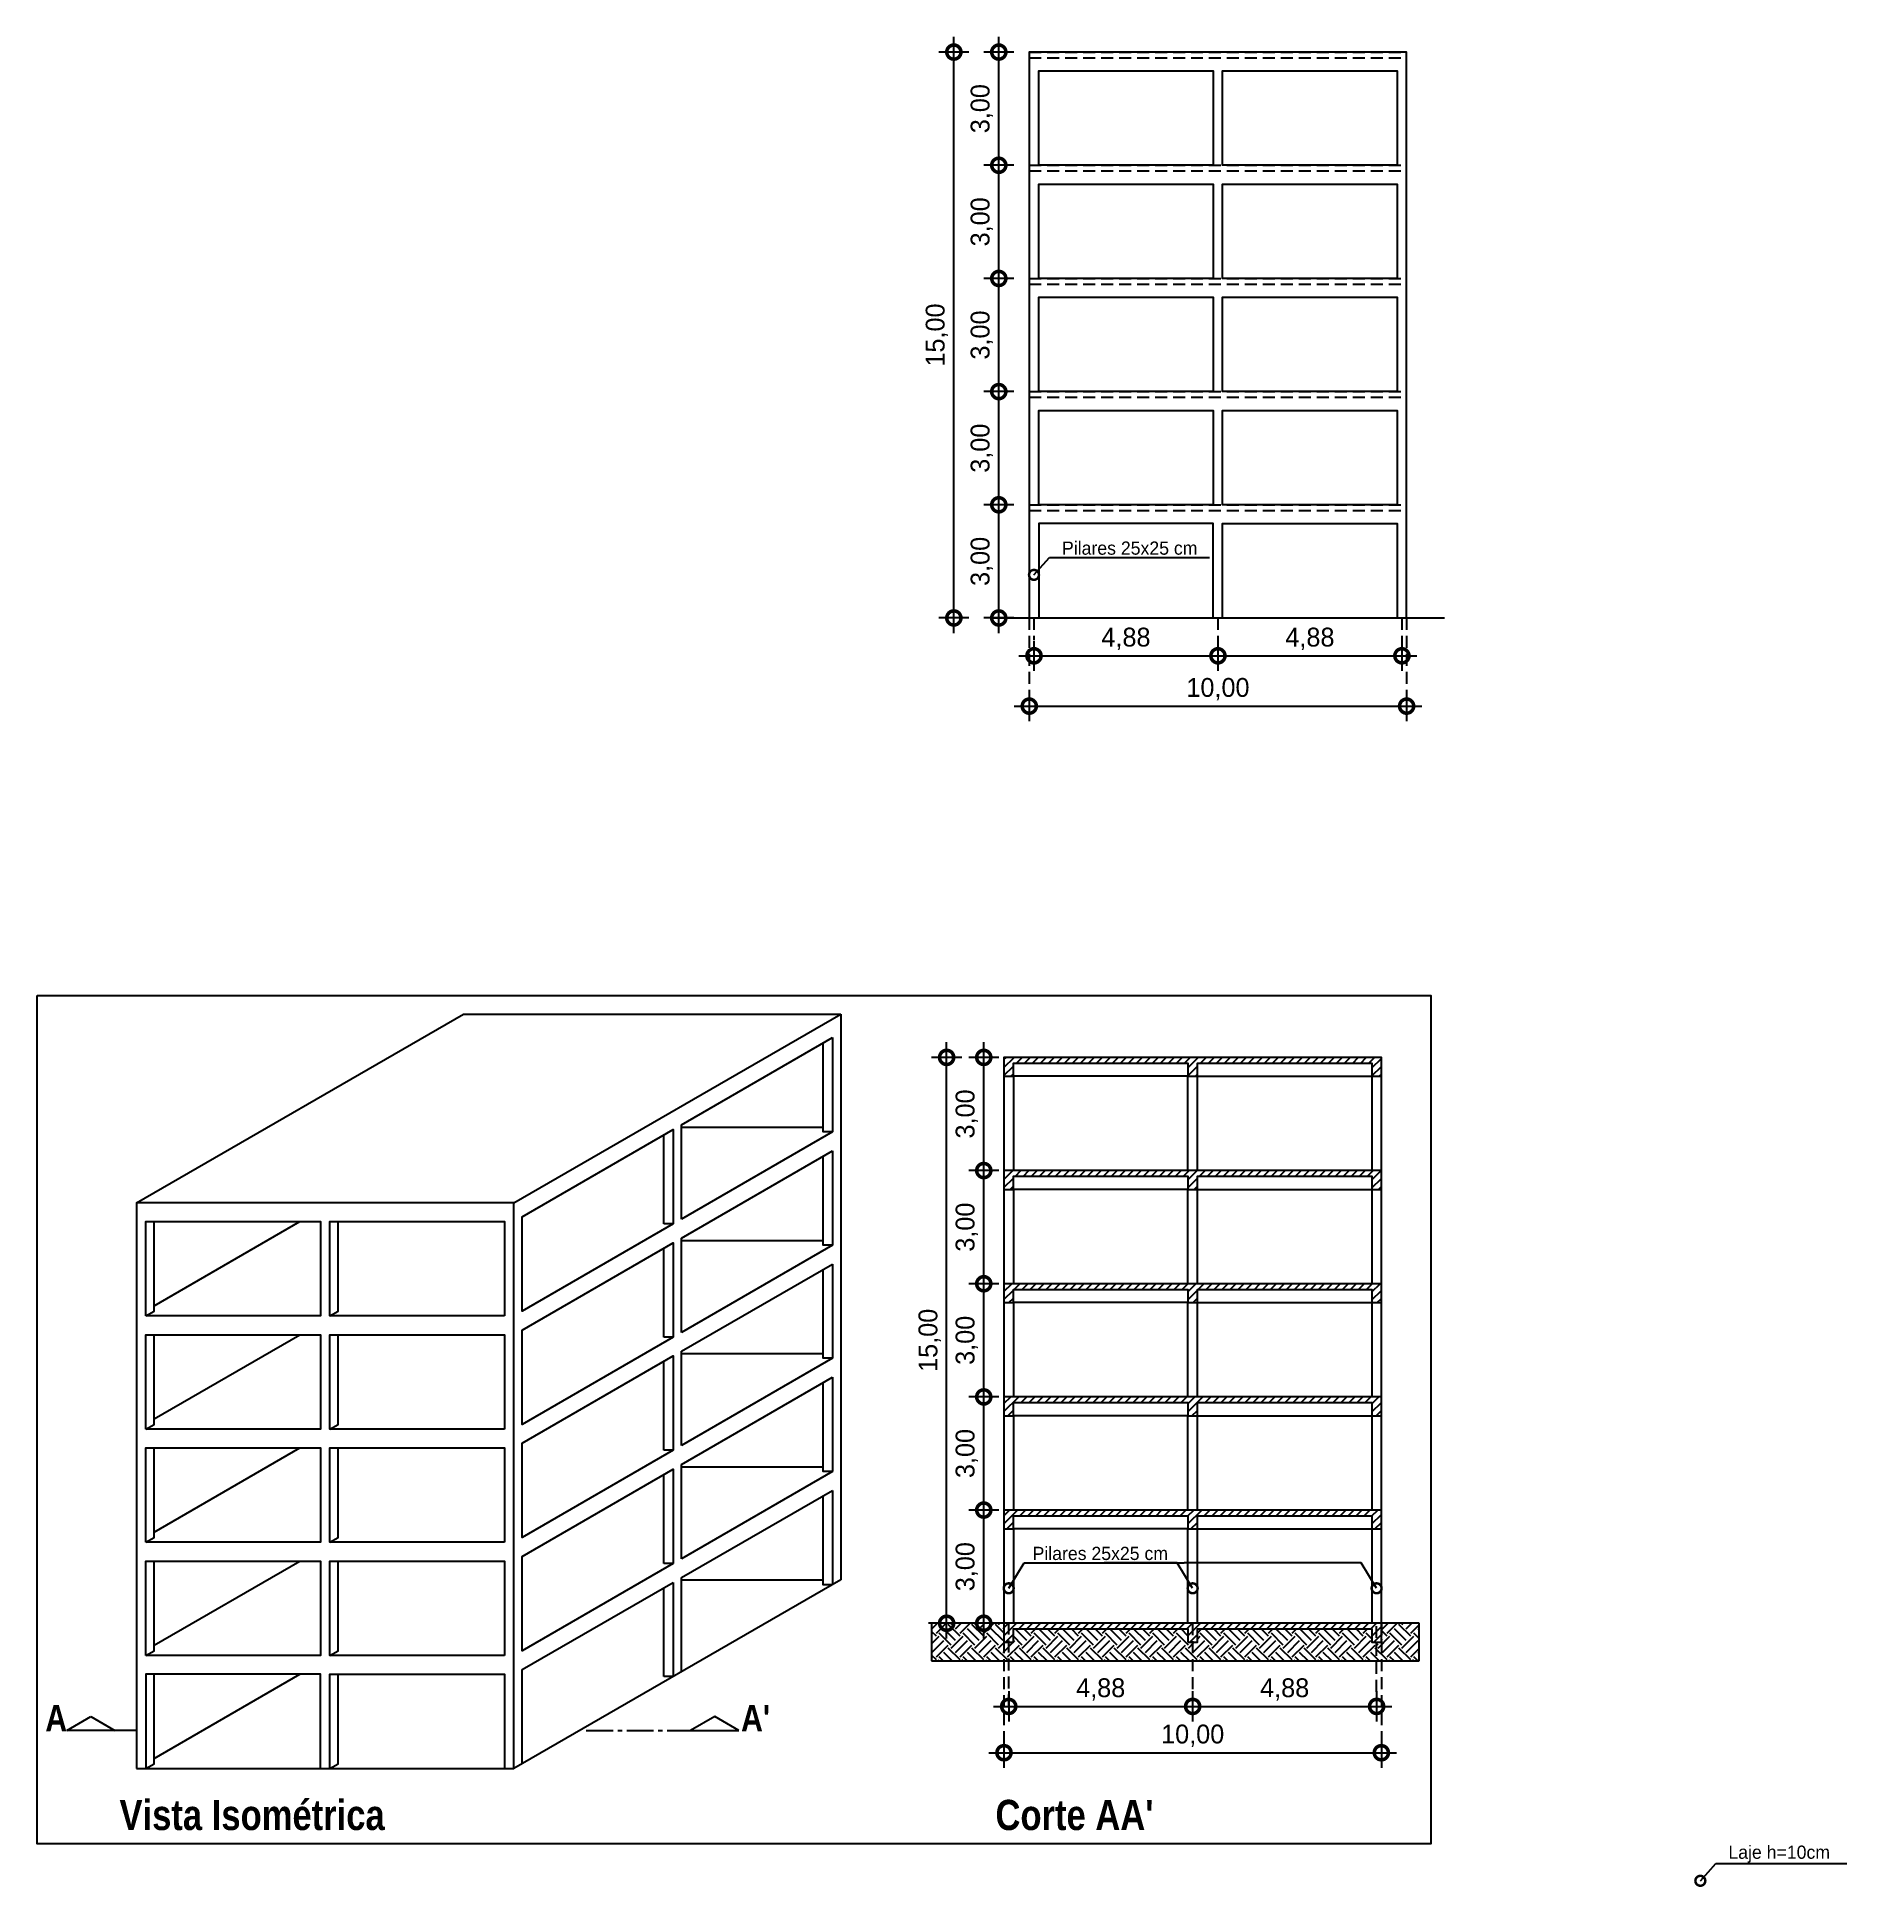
# Model space of a CAD drawing. Header units: millimetres. Extents: x 32.7 to 80.7, y 19.7 to 68.7.
import ezdxf

# ---------------------------------------------------------------- set-up
doc = ezdxf.new("R2010")
doc.units = ezdxf.units.MM
doc.header["$LTSCALE"] = 0.5
doc.linetypes.add('CENTER2', pattern=[28.575, 19.05, -3.175, 3.175, -3.175])
doc.linetypes.add('DASHED', pattern=[19.05, 12.7, -6.35])
for name, color, linetype in [('Aux-Cian', 4, 'Continuous'), ('Corte', 4, 'Continuous'), ('Cotas', 9, 'Continuous'), ('Vista-2', 1, 'Continuous'), ('Vista-3', 3, 'Continuous')]:
    doc.layers.add(name, color=color, linetype=linetype)
doc.styles.get("Standard").update_dxf_attribs({"font": 'acaderef.shx'})
doc.styles.add('style1', font='aehalf.shx')
doc.styles.add('style2', font='')
doc.styles.get('style2').set_extended_font_data('Bahnschrift Condensed', bold=True)
doc.dimstyles.new('Cotas', dxfattribs={"dimtxt": 1.5, "dimasz": 1.5, "dimexe": 0.8, "dimexo": 0, "dimgap": 0.3, "dimtad": 1, "dimzin": 1, "dimtxsty": 'Standard', "dimblk": 'DOTSMALL', "dimcen": 2.5, "dimdle": 0.8, "dimclrt": 1, "dimadec": 0, "dimazin": 0, "dimtfac": 1, "dimtix": 1, "dimtmove": 0, "dimatfit": 0, "dimfxl": 0.8, "dimfxlon": 1, "dimarcsym": 0})

# ---------------------------------------------------------------- blocks, each defined once
blk = doc.blocks.new('_DotSmall')
at = {"color": 0, "linetype": 'ByBlock', "const_width": 0.5}
blk.add_lwpolyline([(-0.0625, 0, 1), (0.0625, 0, 1)], format="xyb", close=True, dxfattribs=at)
blk = doc.blocks.new('*D2')
at = {"layer": 'Cotas', "color": 0, "lineweight": -2, "transparency": 16777216}
for p, q in [((58.231, 52.915), (58.231, 56.715)), ((58.631, 56.315), (57.831, 56.315)), ((58.631, 53.315), (57.831, 53.315))]:
    blk.add_line(p, q, dxfattribs=at)
at = {"layer": 'Defpoints', "color": 0, "transparency": 16777216}
for p in [(58.231, 56.315), (59.289, 56.315), (59.289, 53.315)]:
    blk.add_point(p, dxfattribs=at)
at = {"layer": 'Cotas', "color": 0, "lineweight": -2, "transparency": 16777216, "xscale": 0.75, "yscale": 0.75, "zscale": 0.75}
for p, rotation in [((58.231, 56.315), 90), ((58.231, 53.315), 270)]:
    blk.add_blockref('_DotSmall', p, dxfattribs=dict(at, rotation=rotation))
at = {"layer": 'Cotas', "color": 1, "transparency": 16777216, "insert": (57.782, 54.815), "char_height": 0.5, "attachment_point": 5, "rotation": 90, "style": 'style1'}
blk.add_mtext('3,00', dxfattribs=at)
blk = doc.blocks.new('*D3')
at = {"layer": 'Cotas', "color": 0, "lineweight": -2, "transparency": 16777216}
for p, q in [((58.231, 55.915), (58.231, 59.715)), ((58.631, 59.315), (57.831, 59.315)), ((58.631, 56.315), (57.831, 56.315))]:
    blk.add_line(p, q, dxfattribs=at)
at = {"layer": 'Defpoints', "color": 0, "transparency": 16777216}
for p in [(58.231, 59.315), (59.289, 59.315), (59.289, 56.315)]:
    blk.add_point(p, dxfattribs=at)
at = {"layer": 'Cotas', "color": 0, "lineweight": -2, "transparency": 16777216, "xscale": 0.75, "yscale": 0.75, "zscale": 0.75}
for p, rotation in [((58.231, 59.315), 90), ((58.231, 56.315), 270)]:
    blk.add_blockref('_DotSmall', p, dxfattribs=dict(at, rotation=rotation))
at = {"layer": 'Cotas', "color": 1, "transparency": 16777216, "insert": (57.782, 57.815), "char_height": 0.5, "attachment_point": 5, "rotation": 90, "style": 'style1'}
blk.add_mtext('3,00', dxfattribs=at)
blk = doc.blocks.new('*D4')
at = {"layer": 'Cotas', "color": 0, "lineweight": -2, "transparency": 16777216}
for p, q in [((58.631, 62.315), (57.831, 62.315)), ((58.231, 58.915), (58.231, 62.715)), ((58.631, 59.315), (57.831, 59.315))]:
    blk.add_line(p, q, dxfattribs=at)
at = {"layer": 'Defpoints', "color": 0, "transparency": 16777216}
for p in [(58.231, 62.315), (59.289, 62.315), (59.289, 59.315)]:
    blk.add_point(p, dxfattribs=at)
at = {"layer": 'Cotas', "color": 0, "lineweight": -2, "transparency": 16777216, "xscale": 0.75, "yscale": 0.75, "zscale": 0.75}
for p, rotation in [((58.231, 62.315), 90), ((58.231, 59.315), 270)]:
    blk.add_blockref('_DotSmall', p, dxfattribs=dict(at, rotation=rotation))
at = {"layer": 'Cotas', "color": 1, "transparency": 16777216, "insert": (57.782, 60.815), "char_height": 0.5, "attachment_point": 5, "rotation": 90, "style": 'style1'}
blk.add_mtext('3,00', dxfattribs=at)
blk = doc.blocks.new('*D5')
at = {"layer": 'Cotas', "color": 0, "lineweight": -2, "transparency": 16777216}
for p, q in [((58.231, 61.915), (58.231, 65.715)), ((58.631, 65.315), (57.831, 65.315)), ((58.631, 62.315), (57.831, 62.315))]:
    blk.add_line(p, q, dxfattribs=at)
at = {"layer": 'Defpoints', "color": 0, "transparency": 16777216}
for p in [(58.231, 65.315), (59.289, 65.315), (59.289, 62.315)]:
    blk.add_point(p, dxfattribs=at)
at = {"layer": 'Cotas', "color": 0, "lineweight": -2, "transparency": 16777216, "xscale": 0.75, "yscale": 0.75, "zscale": 0.75}
for p, rotation in [((58.231, 65.315), 90), ((58.231, 62.315), 270)]:
    blk.add_blockref('_DotSmall', p, dxfattribs=dict(at, rotation=rotation))
at = {"layer": 'Cotas', "color": 1, "transparency": 16777216, "insert": (57.782, 63.815), "char_height": 0.5, "attachment_point": 5, "rotation": 90, "style": 'style1'}
blk.add_mtext('3,00', dxfattribs=at)
blk = doc.blocks.new('*D6')
at = {"layer": 'Cotas', "color": 0, "lineweight": -2, "transparency": 16777216}
for p, q in [((58.231, 64.915), (58.231, 68.715)), ((58.631, 68.315), (57.831, 68.315)), ((58.631, 65.315), (57.831, 65.315))]:
    blk.add_line(p, q, dxfattribs=at)
at = {"layer": 'Defpoints', "color": 0, "transparency": 16777216}
for p in [(58.231, 68.315), (59.039, 68.315), (59.289, 65.315)]:
    blk.add_point(p, dxfattribs=at)
at = {"layer": 'Cotas', "color": 0, "lineweight": -2, "transparency": 16777216, "xscale": 0.75, "yscale": 0.75, "zscale": 0.75}
for p, rotation in [((58.231, 68.315), 90), ((58.231, 65.315), 270)]:
    blk.add_blockref('_DotSmall', p, dxfattribs=dict(at, rotation=rotation))
at = {"layer": 'Cotas', "color": 1, "transparency": 16777216, "insert": (57.782, 66.815), "char_height": 0.5, "attachment_point": 5, "rotation": 90, "style": 'style1'}
blk.add_mtext('3,00', dxfattribs=at)
blk = doc.blocks.new('*D7')
at = {"layer": 'Cotas', "color": 0, "lineweight": -2, "transparency": 16777216}
for p, q in [((59.039, 51.378), (59.039, 50.578)), ((69.039, 51.378), (69.039, 50.578)), ((58.639, 50.978), (69.439, 50.978))]:
    blk.add_line(p, q, dxfattribs=at)
at = {"layer": 'Defpoints', "color": 0, "transparency": 16777216}
for p in [(59.039, 52.649), (69.039, 52.239), (69.039, 50.978)]:
    blk.add_point(p, dxfattribs=at)
at = {"layer": 'Cotas', "color": 0, "lineweight": -2, "transparency": 16777216, "xscale": 0.75, "yscale": 0.75, "zscale": 0.75, "rotation": 180}
blk.add_blockref('_DotSmall', (59.039, 50.978), dxfattribs=at)
at = {"layer": 'Cotas', "color": 0, "lineweight": -2, "transparency": 16777216, "xscale": 0.75, "yscale": 0.75, "zscale": 0.75}
blk.add_blockref('_DotSmall', (69.039, 50.978), dxfattribs=at)
at = {"layer": 'Cotas', "color": 1, "transparency": 16777216, "insert": (64.039, 51.427), "char_height": 0.5, "attachment_point": 5, "style": 'style1'}
blk.add_mtext('10,00', dxfattribs=at)
blk = doc.blocks.new('*D50')
at = {"layer": 'Cotas', "color": 0, "lineweight": -2, "transparency": 16777216}
for p, q in [((59.164, 52.712), (59.164, 51.912)), ((64.039, 52.712), (64.039, 51.912)), ((58.764, 52.312), (64.439, 52.312))]:
    blk.add_line(p, q, dxfattribs=at)
at = {"layer": 'Defpoints', "color": 0, "transparency": 16777216}
for p in [(59.164, 53.315), (64.039, 53.315), (64.039, 52.312)]:
    blk.add_point(p, dxfattribs=at)
at = {"layer": 'Cotas', "color": 0, "lineweight": -2, "transparency": 16777216, "xscale": 0.75, "yscale": 0.75, "zscale": 0.75, "rotation": 180}
blk.add_blockref('_DotSmall', (59.164, 52.312), dxfattribs=at)
at = {"layer": 'Cotas', "color": 0, "lineweight": -2, "transparency": 16777216, "xscale": 0.75, "yscale": 0.75, "zscale": 0.75}
blk.add_blockref('_DotSmall', (64.039, 52.312), dxfattribs=at)
at = {"layer": 'Cotas', "color": 1, "transparency": 16777216, "insert": (61.601, 52.761), "char_height": 0.5, "attachment_point": 5, "style": 'style1'}
blk.add_mtext('4,88', dxfattribs=at)
blk = doc.blocks.new('*D51')
at = {"layer": 'Cotas', "color": 0, "linetype": 'DASHED', "lineweight": -2, "transparency": 16777216}
for p, q in [((64.039, 52.712), (64.039, 51.912)), ((68.914, 52.712), (68.914, 51.912)), ((63.639, 52.312), (69.314, 52.312))]:
    blk.add_line(p, q, dxfattribs=at)
at = {"layer": 'Defpoints', "color": 0, "linetype": 'DASHED', "transparency": 16777216}
for p in [(64.039, 53.315), (68.914, 53.315), (68.914, 52.312)]:
    blk.add_point(p, dxfattribs=at)
at = {"layer": 'Cotas', "color": 0, "linetype": 'DASHED', "lineweight": -2, "transparency": 16777216, "xscale": 0.75, "yscale": 0.75, "zscale": 0.75, "rotation": 180}
blk.add_blockref('_DotSmall', (64.039, 52.312), dxfattribs=at)
at = {"layer": 'Cotas', "color": 0, "linetype": 'DASHED', "lineweight": -2, "transparency": 16777216, "xscale": 0.75, "yscale": 0.75, "zscale": 0.75}
blk.add_blockref('_DotSmall', (68.914, 52.312), dxfattribs=at)
at = {"layer": 'Cotas', "color": 1, "linetype": 'DASHED', "lineweight": 100, "transparency": 16777216, "insert": (66.476, 52.761), "char_height": 0.5, "attachment_point": 5, "style": 'style1'}
blk.add_mtext('4,88', dxfattribs=at)
blk = doc.blocks.new('*D52')
at = {"layer": 'Cotas', "color": 0, "lineweight": -2, "transparency": 16777216}
for p, q in [((57.04, 52.915), (57.04, 68.715)), ((57.44, 68.315), (56.64, 68.315)), ((57.44, 53.315), (56.64, 53.315))]:
    blk.add_line(p, q, dxfattribs=at)
at = {"layer": 'Defpoints', "color": 0, "transparency": 16777216}
for p in [(57.04, 68.315), (59.039, 68.315), (59.039, 53.315)]:
    blk.add_point(p, dxfattribs=at)
at = {"layer": 'Cotas', "color": 0, "lineweight": -2, "transparency": 16777216, "xscale": 0.75, "yscale": 0.75, "zscale": 0.75}
for p, rotation in [((57.04, 68.315), 90), ((57.04, 53.315), 270)]:
    blk.add_blockref('_DotSmall', p, dxfattribs=dict(at, rotation=rotation))
at = {"layer": 'Cotas', "color": 1, "transparency": 16777216, "insert": (56.591, 60.815), "char_height": 0.5, "attachment_point": 5, "rotation": 90, "style": 'style1'}
blk.add_mtext('15,00', dxfattribs=at)
blk = doc.blocks.new('*D53')
at = {"layer": 'Cotas', "color": 0, "lineweight": -2, "transparency": 16777216}
for p, q in [((58.369, 23.635), (58.369, 22.835)), ((68.369, 23.635), (68.369, 22.835)), ((57.969, 23.235), (68.769, 23.235))]:
    blk.add_line(p, q, dxfattribs=at)
at = {"layer": 'Defpoints', "color": 0, "transparency": 16777216}
for p in [(58.369, 24.801), (68.369, 24.39), (68.369, 23.235)]:
    blk.add_point(p, dxfattribs=at)
at = {"layer": 'Cotas', "color": 0, "lineweight": -2, "transparency": 16777216, "xscale": 0.75, "yscale": 0.75, "zscale": 0.75, "rotation": 180}
blk.add_blockref('_DotSmall', (58.369, 23.235), dxfattribs=at)
at = {"layer": 'Cotas', "color": 0, "lineweight": -2, "transparency": 16777216, "xscale": 0.75, "yscale": 0.75, "zscale": 0.75}
blk.add_blockref('_DotSmall', (68.369, 23.235), dxfattribs=at)
at = {"layer": 'Cotas', "color": 1, "transparency": 16777216, "insert": (63.369, 23.684), "char_height": 0.5, "attachment_point": 5, "style": 'style1'}
blk.add_mtext('10,00', dxfattribs=at)
blk = doc.blocks.new('*D54')
at = {"layer": 'Cotas', "color": 0, "lineweight": -2, "transparency": 16777216}
for p, q in [((58.494, 24.863), (58.494, 24.063)), ((63.369, 24.863), (63.369, 24.063)), ((58.094, 24.463), (63.769, 24.463))]:
    blk.add_line(p, q, dxfattribs=at)
at = {"layer": 'Defpoints', "color": 0, "transparency": 16777216}
for p in [(58.494, 26.167), (63.369, 25.467), (63.369, 24.463)]:
    blk.add_point(p, dxfattribs=at)
at = {"layer": 'Cotas', "color": 0, "lineweight": -2, "transparency": 16777216, "xscale": 0.75, "yscale": 0.75, "zscale": 0.75, "rotation": 180}
blk.add_blockref('_DotSmall', (58.494, 24.463), dxfattribs=at)
at = {"layer": 'Cotas', "color": 0, "lineweight": -2, "transparency": 16777216, "xscale": 0.75, "yscale": 0.75, "zscale": 0.75}
blk.add_blockref('_DotSmall', (63.369, 24.463), dxfattribs=at)
at = {"layer": 'Cotas', "color": 1, "transparency": 16777216, "insert": (60.932, 24.912), "char_height": 0.5, "attachment_point": 5, "style": 'style1'}
blk.add_mtext('4,88', dxfattribs=at)
blk = doc.blocks.new('*D55')
at = {"layer": 'Cotas', "color": 0, "linetype": 'DASHED', "lineweight": -2, "transparency": 16777216}
for p, q in [((63.369, 24.863), (63.369, 24.063)), ((68.244, 24.863), (68.244, 24.063)), ((62.969, 24.463), (68.644, 24.463))]:
    blk.add_line(p, q, dxfattribs=at)
at = {"layer": 'Defpoints', "color": 0, "linetype": 'DASHED', "transparency": 16777216}
for p in [(63.369, 25.467), (68.244, 25.467), (68.244, 24.463)]:
    blk.add_point(p, dxfattribs=at)
at = {"layer": 'Cotas', "color": 0, "linetype": 'DASHED', "lineweight": -2, "transparency": 16777216, "xscale": 0.75, "yscale": 0.75, "zscale": 0.75, "rotation": 180}
blk.add_blockref('_DotSmall', (63.369, 24.463), dxfattribs=at)
at = {"layer": 'Cotas', "color": 0, "linetype": 'DASHED', "lineweight": -2, "transparency": 16777216, "xscale": 0.75, "yscale": 0.75, "zscale": 0.75}
blk.add_blockref('_DotSmall', (68.244, 24.463), dxfattribs=at)
at = {"layer": 'Cotas', "color": 1, "linetype": 'DASHED', "lineweight": 100, "transparency": 16777216, "insert": (65.807, 24.912), "char_height": 0.5, "attachment_point": 5, "style": 'style1'}
blk.add_mtext('4,88', dxfattribs=at)
blk = doc.blocks.new('*D56')
at = {"layer": 'Cotas', "color": 0, "lineweight": -2, "transparency": 16777216}
for p, q in [((57.833, 26.267), (57.833, 30.067)), ((58.233, 29.667), (57.433, 29.667)), ((58.233, 26.667), (57.433, 26.667))]:
    blk.add_line(p, q, dxfattribs=at)
at = {"layer": 'Defpoints', "color": 0, "transparency": 16777216}
for p in [(57.833, 29.667), (58.892, 29.667), (58.892, 26.667)]:
    blk.add_point(p, dxfattribs=at)
at = {"layer": 'Cotas', "color": 0, "lineweight": -2, "transparency": 16777216, "xscale": 0.75, "yscale": 0.75, "zscale": 0.75}
for p, rotation in [((57.833, 29.667), 90), ((57.833, 26.667), 270)]:
    blk.add_blockref('_DotSmall', p, dxfattribs=dict(at, rotation=rotation))
at = {"layer": 'Cotas', "color": 1, "transparency": 16777216, "insert": (57.384, 28.167), "char_height": 0.5, "attachment_point": 5, "rotation": 90, "style": 'style1'}
blk.add_mtext('3,00', dxfattribs=at)
blk = doc.blocks.new('*D57')
at = {"layer": 'Cotas', "color": 0, "lineweight": -2, "transparency": 16777216}
for p, q in [((57.833, 29.267), (57.833, 33.067)), ((58.233, 32.667), (57.433, 32.667)), ((58.233, 29.667), (57.433, 29.667))]:
    blk.add_line(p, q, dxfattribs=at)
at = {"layer": 'Defpoints', "color": 0, "transparency": 16777216}
for p in [(57.833, 32.667), (58.892, 32.667), (58.892, 29.667)]:
    blk.add_point(p, dxfattribs=at)
at = {"layer": 'Cotas', "color": 0, "lineweight": -2, "transparency": 16777216, "xscale": 0.75, "yscale": 0.75, "zscale": 0.75}
for p, rotation in [((57.833, 32.667), 90), ((57.833, 29.667), 270)]:
    blk.add_blockref('_DotSmall', p, dxfattribs=dict(at, rotation=rotation))
at = {"layer": 'Cotas', "color": 1, "transparency": 16777216, "insert": (57.384, 31.167), "char_height": 0.5, "attachment_point": 5, "rotation": 90, "style": 'style1'}
blk.add_mtext('3,00', dxfattribs=at)
blk = doc.blocks.new('*D58')
at = {"layer": 'Cotas', "color": 0, "lineweight": -2, "transparency": 16777216}
for p, q in [((57.833, 32.267), (57.833, 36.067)), ((58.233, 35.667), (57.433, 35.667)), ((58.233, 32.667), (57.433, 32.667))]:
    blk.add_line(p, q, dxfattribs=at)
at = {"layer": 'Defpoints', "color": 0, "transparency": 16777216}
for p in [(57.833, 35.667), (58.892, 35.667), (58.892, 32.667)]:
    blk.add_point(p, dxfattribs=at)
at = {"layer": 'Cotas', "color": 0, "lineweight": -2, "transparency": 16777216, "xscale": 0.75, "yscale": 0.75, "zscale": 0.75}
for p, rotation in [((57.833, 35.667), 90), ((57.833, 32.667), 270)]:
    blk.add_blockref('_DotSmall', p, dxfattribs=dict(at, rotation=rotation))
at = {"layer": 'Cotas', "color": 1, "transparency": 16777216, "insert": (57.384, 34.167), "char_height": 0.5, "attachment_point": 5, "rotation": 90, "style": 'style1'}
blk.add_mtext('3,00', dxfattribs=at)
blk = doc.blocks.new('*D59')
at = {"layer": 'Cotas', "color": 0, "lineweight": -2, "transparency": 16777216}
for p, q in [((57.833, 35.267), (57.833, 39.067)), ((58.233, 38.667), (57.433, 38.667)), ((58.233, 35.667), (57.433, 35.667))]:
    blk.add_line(p, q, dxfattribs=at)
at = {"layer": 'Defpoints', "color": 0, "transparency": 16777216}
for p in [(57.833, 38.667), (58.892, 38.667), (58.892, 35.667)]:
    blk.add_point(p, dxfattribs=at)
at = {"layer": 'Cotas', "color": 0, "lineweight": -2, "transparency": 16777216, "xscale": 0.75, "yscale": 0.75, "zscale": 0.75}
for p, rotation in [((57.833, 38.667), 90), ((57.833, 35.667), 270)]:
    blk.add_blockref('_DotSmall', p, dxfattribs=dict(at, rotation=rotation))
at = {"layer": 'Cotas', "color": 1, "transparency": 16777216, "insert": (57.384, 37.167), "char_height": 0.5, "attachment_point": 5, "rotation": 90, "style": 'style1'}
blk.add_mtext('3,00', dxfattribs=at)
blk = doc.blocks.new('*D60')
at = {"layer": 'Cotas', "color": 0, "lineweight": -2, "transparency": 16777216}
for p, q in [((57.833, 38.267), (57.833, 42.067)), ((58.233, 41.667), (57.433, 41.667)), ((58.233, 38.667), (57.433, 38.667))]:
    blk.add_line(p, q, dxfattribs=at)
at = {"layer": 'Defpoints', "color": 0, "transparency": 16777216}
for p in [(57.833, 41.667), (58.642, 41.667), (58.892, 38.667)]:
    blk.add_point(p, dxfattribs=at)
at = {"layer": 'Cotas', "color": 0, "lineweight": -2, "transparency": 16777216, "xscale": 0.75, "yscale": 0.75, "zscale": 0.75}
for p, rotation in [((57.833, 41.667), 90), ((57.833, 38.667), 270)]:
    blk.add_blockref('_DotSmall', p, dxfattribs=dict(at, rotation=rotation))
at = {"layer": 'Cotas', "color": 1, "transparency": 16777216, "insert": (57.384, 40.167), "char_height": 0.5, "attachment_point": 5, "rotation": 90, "style": 'style1'}
blk.add_mtext('3,00', dxfattribs=at)
blk = doc.blocks.new('*D61')
at = {"layer": 'Cotas', "color": 0, "lineweight": -2, "transparency": 16777216}
for p, q in [((56.849, 26.267), (56.849, 42.067)), ((57.249, 41.667), (56.449, 41.667)), ((57.249, 26.667), (56.449, 26.667))]:
    blk.add_line(p, q, dxfattribs=at)
at = {"layer": 'Defpoints', "color": 0, "transparency": 16777216}
for p in [(56.849, 41.667), (58.848, 41.667), (58.848, 26.667)]:
    blk.add_point(p, dxfattribs=at)
at = {"layer": 'Cotas', "color": 0, "lineweight": -2, "transparency": 16777216, "xscale": 0.75, "yscale": 0.75, "zscale": 0.75}
for p, rotation in [((56.849, 41.667), 90), ((56.849, 26.667), 270)]:
    blk.add_blockref('_DotSmall', p, dxfattribs=dict(at, rotation=rotation))
at = {"layer": 'Cotas', "color": 1, "transparency": 16777216, "insert": (56.4, 34.167), "char_height": 0.5, "attachment_point": 5, "rotation": 90, "style": 'style1'}
blk.add_mtext('15,00', dxfattribs=at)

msp = doc.modelspace()

# ---------------------------------------------------------------- hatches: boundary and pattern name
at = {"layer": 'Cotas'}
h = msp.add_hatch(dxfattribs=at)
h.set_pattern_fill('_USER', color=256, scale=0.15, angle=45, pattern_type=0)
h.set_pattern_definition([(45, (0, 0), (-0.10606602, 0.10606602), [])])
h.paths.add_polyline_path([(63.494, 26.517), (68.119, 26.517), (68.119, 26.167), (68.244, 26.167), (68.244, 26.667), (63.369, 26.667), (63.369, 26.167), (63.494, 26.167)])
h.paths.add_polyline_path([(63.369, 26.667), (58.369, 26.667), (58.369, 26.167), (58.619, 26.167), (58.619, 26.517), (63.244, 26.517), (63.244, 26.167), (63.369, 26.167)])
h.paths.add_polyline_path([(68.369, 26.667), (68.244, 26.667), (68.244, 26.167), (68.369, 26.167)])
h.paths.add_polyline_path([(58.619, 29.517), (63.244, 29.517), (63.244, 29.167), (63.494, 29.167), (63.494, 29.517), (68.119, 29.517), (68.119, 29.167), (68.369, 29.167), (68.369, 29.667), (58.369, 29.667), (58.369, 29.167), (58.619, 29.167)])
h.paths.add_polyline_path([(58.619, 32.517), (63.244, 32.517), (63.244, 32.167), (63.494, 32.167), (63.494, 32.517), (68.119, 32.517), (68.119, 32.167), (68.369, 32.167), (68.369, 32.667), (58.369, 32.667), (58.369, 32.167), (58.619, 32.167)])
h.paths.add_polyline_path([(68.369, 35.667), (58.369, 35.667), (58.369, 35.167), (58.619, 35.167), (58.619, 35.517), (63.244, 35.517), (63.244, 35.167), (63.494, 35.167), (63.494, 35.517), (68.119, 35.517), (68.119, 35.167), (68.369, 35.167)])
h.paths.add_polyline_path([(68.369, 38.667), (58.369, 38.667), (58.369, 38.167), (58.619, 38.167), (58.619, 38.517), (63.244, 38.517), (63.244, 38.167), (63.494, 38.167), (63.494, 38.517), (68.119, 38.517), (68.119, 38.167), (68.369, 38.167)])
h.paths.add_polyline_path([(58.619, 41.517), (63.244, 41.517), (63.244, 41.167), (63.494, 41.167), (63.494, 41.517), (68.119, 41.517), (68.119, 41.167), (68.369, 41.167), (68.369, 41.667), (58.369, 41.667), (58.369, 41.167), (58.619, 41.167)])
h.paths.add_polyline_path([(58.763, 28.253), (63.079, 28.253), (63.079, 28.771), (58.763, 28.771)], flags=9)
h.paths.add_polyline_path([(58.335, 20.748), (62.103, 20.748), (62.103, 22.5), (58.335, 22.5)], flags=9)
h.paths.add_polyline_path([(35.269, 20.693), (41.671, 20.693), (41.671, 22.445), (35.269, 22.445)], flags=9)
h.paths.add_polyline_path([(32.859, 23.423), (33.645, 23.423), (33.645, 24.957), (32.859, 24.957)], flags=9)
h.paths.add_polyline_path([(51.324, 23.423), (52.248, 23.423), (52.248, 24.957), (51.324, 24.957)], flags=9)
h = msp.add_hatch(dxfattribs=at)
h.set_pattern_fill('EARTH', color=256, scale=0.07, angle=45)
h.paths.add_polyline_path([(63.369, 26.167), (63.244, 26.167), (63.244, 26.517), (58.619, 26.517), (58.619, 26.167), (58.494, 26.167), (58.494, 25.667), (63.369, 25.667)])
h.paths.add_polyline_path([(58.369, 26.667), (56.449, 26.667), (56.449, 25.667), (58.369, 25.667)])
h.paths.add_polyline_path([(58.494, 26.167), (58.369, 26.167), (58.369, 25.667), (58.494, 25.667)])
h.paths.add_polyline_path([(68.244, 26.167), (68.119, 26.167), (68.119, 26.517), (63.494, 26.517), (63.494, 26.167), (63.369, 26.167), (63.369, 25.667), (68.244, 25.667)])
h.paths.add_polyline_path([(69.369, 26.667), (68.369, 26.667), (68.369, 25.667), (69.369, 25.667)])
h.paths.add_polyline_path([(68.369, 26.167), (68.244, 26.167), (68.244, 25.667), (68.369, 25.667)])

# ---------------------------------------------------------------- linework, layer by layer
for p, q in [((56.449, 26.667), (56.449, 25.667)), ((69.369, 25.667), (69.369, 26.667)), ((56.449, 25.667), (69.369, 25.667))]:
    msp.add_line(p, q)
at = {"layer": 'Aux-Cian'}
for p, q in [((33.532, 23.825), (34.17, 24.194)), ((34.17, 24.194), (34.808, 23.825)), ((50.702, 24.194), (50.064, 23.825)), ((51.339, 23.825), (50.702, 24.194)), ((34.808, 23.825), (33.532, 23.825)), ((50.064, 23.825), (51.339, 23.825))]:
    msp.add_line(p, q, dxfattribs=at)
at = {"layer": 'Aux-Cian', "linetype": 'CENTER2', "ltscale": 0.075}
for p, q in [((35.381, 23.825), (34.808, 23.825)), ((47.298, 23.825), (50.064, 23.825))]:
    msp.add_line(p, q, dxfattribs=at)
at = {"layer": 'Corte'}
msp.add_line((58.039, 53.315), (70.039, 53.315), dxfattribs=at)
at = {"layer": 'Corte', "color": 4}
for points in [[(69.039, 53.315), (69.039, 56.315), (69.039, 59.315), (69.039, 62.315), (69.039, 65.315), (69.039, 68.315), (59.039, 68.315), (59.039, 65.315), (59.039, 62.315), (59.039, 59.315), (59.039, 56.315), (59.039, 53.315)], [(63.914, 53.315), (63.914, 55.815), (59.289, 55.815), (59.289, 53.315)], [(64.164, 53.315), (64.164, 55.815), (68.789, 55.815), (68.789, 53.315)]]:
    msp.add_lwpolyline(points, dxfattribs=at)
for points in [[(59.289, 65.315), (59.289, 67.815), (63.914, 67.815), (63.914, 65.315)], [(68.789, 65.315), (64.164, 65.315), (64.164, 67.815), (68.789, 67.815)], [(59.289, 62.315), (59.289, 64.815), (63.914, 64.815), (63.914, 62.315)], [(68.789, 62.315), (64.164, 62.315), (64.164, 64.815), (68.789, 64.815)], [(59.289, 59.315), (59.289, 61.815), (63.914, 61.815), (63.914, 59.315)], [(68.789, 59.315), (64.164, 59.315), (64.164, 61.815), (68.789, 61.815)], [(59.289, 56.315), (59.289, 58.815), (63.914, 58.815), (63.914, 56.315)], [(68.789, 56.315), (64.164, 56.315), (64.164, 58.815), (68.789, 58.815)]]:
    msp.add_lwpolyline(points, close=True, dxfattribs=at)
at = {"layer": 'Corte'}
for points in [[(63.244, 41.167), (63.494, 41.167), (63.494, 41.517), (68.119, 41.517), (68.119, 41.167), (68.369, 41.167), (68.369, 41.667), (58.369, 41.667), (58.369, 41.167), (58.619, 41.167), (58.619, 41.517), (63.244, 41.517)], [(63.244, 38.167), (63.494, 38.167), (63.494, 38.517), (68.119, 38.517), (68.119, 38.167), (68.369, 38.167), (68.369, 38.667), (58.369, 38.667), (58.369, 38.167), (58.619, 38.167), (58.619, 38.517), (63.244, 38.517)], [(63.244, 35.167), (63.494, 35.167), (63.494, 35.517), (68.119, 35.517), (68.119, 35.167), (68.369, 35.167), (68.369, 35.667), (58.369, 35.667), (58.369, 35.167), (58.619, 35.167), (58.619, 35.517), (63.244, 35.517)], [(63.244, 32.167), (63.494, 32.167), (63.494, 32.517), (68.119, 32.517), (68.119, 32.167), (68.369, 32.167), (68.369, 32.667), (58.369, 32.667), (58.369, 32.167), (58.619, 32.167), (58.619, 32.517), (63.244, 32.517)], [(63.244, 29.167), (63.494, 29.167), (63.494, 29.517), (68.119, 29.517), (68.119, 29.167), (68.369, 29.167), (68.369, 29.667), (58.369, 29.667), (58.369, 29.167), (58.619, 29.167), (58.619, 29.517), (63.244, 29.517)], [(63.244, 26.167), (63.494, 26.167), (63.494, 26.517), (68.119, 26.517), (68.119, 26.167), (68.369, 26.167), (68.369, 26.667), (58.369, 26.667), (58.369, 26.167), (58.619, 26.167), (58.619, 26.517), (63.244, 26.517)]]:
    msp.add_lwpolyline(points, close=True, dxfattribs=at)
at = {"layer": 'Cotas', "linetype": 'DASHED', "ltscale": 0.05}
for p, q in [((59.039, 53.315), (59.039, 50.674)), ((59.164, 53.315), (59.164, 52.731)), ((64.039, 53.315), (64.039, 52.541)), ((68.914, 53.315), (68.914, 52.531)), ((69.039, 53.315), (69.039, 50.674)), ((58.369, 26.667), (58.369, 23.645)), ((58.494, 24.463), (58.494, 26.667)), ((63.369, 26.667), (63.369, 24.843)), ((68.244, 24.848), (68.244, 26.667)), ((68.369, 26.667), (68.369, 23.643))]:
    msp.add_line(p, q, dxfattribs=at)
at = {"layer": 'Cotas'}
for p, q in [((44.041, 42.815), (54.041, 42.815)), ((54.041, 42.815), (54.041, 27.815)), ((53.825, 42.19), (53.825, 39.69)), ((49.819, 39.815), (53.575, 39.815)), ((53.825, 39.19), (53.825, 36.69)), ((49.819, 36.815), (53.575, 36.815)), ((53.825, 36.19), (53.825, 33.69)), ((49.819, 33.815), (53.575, 33.815)), ((53.825, 33.19), (53.825, 30.69)), ((49.819, 30.815), (53.575, 30.815)), ((53.825, 30.19), (53.825, 27.69)), ((49.819, 27.815), (53.575, 27.815))]:
    msp.add_line(p, q, dxfattribs=at)
for points in [[(53.825, 39.69), (53.575, 39.69), (53.575, 42.046)], [(53.825, 36.69), (53.575, 36.69), (53.575, 39.046)], [(53.825, 33.69), (53.575, 33.69), (53.575, 36.046)], [(53.825, 30.69), (53.575, 30.69), (53.575, 33.046)], [(53.825, 27.69), (53.575, 27.69), (53.575, 30.046)]]:
    msp.add_lwpolyline(points, dxfattribs=at)
at = {"layer": 'Defpoints'}
msp.add_lwpolyline([(32.743, 43.309), (69.678, 43.309), (69.678, 20.822), (32.743, 20.822)], close=True, dxfattribs=at)
at = {"layer": 'Vista-2', "linetype": 'DASHED', "ltscale": 0.05}
for p, q in [((59.039, 68.315), (69.039, 68.315)), ((59.039, 68.165), (69.039, 68.165)), ((59.039, 65.315), (69.039, 65.315)), ((59.039, 65.165), (69.039, 65.165)), ((59.039, 62.315), (69.039, 62.315)), ((59.039, 62.165), (69.039, 62.165)), ((59.039, 59.315), (69.039, 59.315)), ((59.039, 59.165), (69.039, 59.165)), ((59.039, 56.315), (69.039, 56.315)), ((59.039, 56.165), (69.039, 56.165))]:
    msp.add_line(p, q, dxfattribs=at)
at = {"layer": 'Vista-2'}
for p, q in [((35.381, 37.815), (44.041, 42.815)), ((45.381, 37.815), (54.041, 42.815)), ((49.819, 39.877), (53.825, 42.19)), ((63.244, 41.167), (58.619, 41.167)), ((63.494, 41.167), (68.119, 41.167)), ((49.819, 37.377), (49.819, 39.877)), ((49.353, 37.252), (49.353, 39.608)), ((53.825, 39.69), (49.819, 37.377)), ((49.819, 36.877), (53.825, 39.19)), ((63.244, 38.167), (58.619, 38.167)), ((63.494, 38.167), (68.119, 38.167)), ((35.847, 35.084), (39.711, 37.315)), ((49.603, 37.252), (49.353, 37.252)), ((49.819, 34.377), (49.819, 36.877)), ((49.353, 34.252), (49.353, 36.608)), ((53.825, 36.69), (49.819, 34.377)), ((49.819, 33.877), (53.825, 36.19)), ((63.244, 35.167), (58.619, 35.167)), ((63.494, 35.167), (68.119, 35.167)), ((35.847, 32.084), (39.711, 34.315)), ((49.603, 34.252), (49.353, 34.252)), ((49.819, 31.377), (49.819, 33.877)), ((49.353, 31.252), (49.353, 33.608)), ((53.825, 33.69), (49.819, 31.377)), ((49.819, 30.877), (53.825, 33.19)), ((63.244, 32.167), (58.619, 32.167)), ((63.494, 32.167), (68.119, 32.167)), ((35.847, 29.084), (39.711, 31.315)), ((49.603, 31.252), (49.353, 31.252)), ((49.353, 28.252), (49.353, 30.608)), ((49.819, 28.377), (49.819, 30.877)), ((53.825, 30.69), (49.819, 28.377)), ((49.819, 27.877), (53.825, 30.19)), ((63.244, 29.167), (58.619, 29.167)), ((63.494, 29.167), (68.119, 29.167)), ((35.847, 26.084), (39.711, 28.315)), ((49.603, 28.252), (49.353, 28.252)), ((54.041, 27.815), (45.381, 22.815)), ((45.597, 25.44), (49.603, 27.752)), ((49.353, 25.252), (49.353, 27.608)), ((49.603, 27.752), (49.603, 25.252)), ((49.819, 25.377), (49.819, 27.877)), ((58.369, 26.667), (56.369, 26.667)), ((69.369, 26.667), (68.369, 26.667)), ((35.847, 23.084), (39.711, 25.315)), ((45.597, 22.94), (45.597, 25.44)), ((49.603, 25.252), (49.353, 25.252))]:
    msp.add_line(p, q, dxfattribs=at)
at = {"layer": 'Vista-2', "linetype": 'DASHED'}
for points in [[(59.164, 54.458), (59.578, 54.914), (63.816, 54.914)], [(58.494, 27.594), (58.908, 28.266), (63.147, 28.266)], [(63.369, 27.594), (62.956, 28.266), (61.027, 28.266)], [(68.244, 27.594), (67.831, 28.266), (63.147, 28.266)], [(76.823, 19.84), (77.236, 20.296), (80.709, 20.296)]]:
    msp.add_lwpolyline(points, dxfattribs=at)
at = {"layer": 'Vista-2'}
for points in [[(49.603, 37.252), (45.597, 34.94), (45.597, 37.44), (49.603, 39.752)], [(49.603, 34.252), (45.597, 31.94), (45.597, 34.44), (49.603, 36.752)], [(49.603, 31.252), (45.597, 28.94), (45.597, 31.44), (49.603, 33.752)], [(49.603, 28.252), (45.597, 25.94), (45.597, 28.44), (49.603, 30.752)]]:
    msp.add_lwpolyline(points, close=True, dxfattribs=at)
at = {"layer": 'Vista-3'}
for p, q in [((58.369, 41.167), (58.369, 38.667)), ((58.619, 41.167), (58.619, 38.667)), ((63.244, 38.667), (63.244, 41.167)), ((63.494, 38.667), (63.494, 41.167)), ((68.119, 41.167), (68.119, 38.667)), ((68.369, 38.667), (68.369, 41.167)), ((58.369, 38.167), (58.369, 35.667)), ((58.619, 38.167), (58.619, 35.667)), ((63.244, 35.667), (63.244, 38.167)), ((63.494, 35.667), (63.494, 38.167)), ((68.119, 38.167), (68.119, 35.667)), ((68.369, 35.667), (68.369, 38.167)), ((58.369, 35.167), (58.369, 32.667)), ((58.619, 35.167), (58.619, 32.667)), ((63.244, 32.667), (63.244, 35.167)), ((63.494, 32.667), (63.494, 35.167)), ((68.119, 35.167), (68.119, 32.667)), ((68.369, 32.667), (68.369, 35.167)), ((58.369, 32.167), (58.369, 29.667)), ((58.619, 32.167), (58.619, 29.667)), ((63.244, 29.667), (63.244, 32.167)), ((63.494, 29.667), (63.494, 32.167)), ((68.119, 32.167), (68.119, 29.667)), ((68.369, 29.667), (68.369, 32.167)), ((58.369, 29.167), (58.369, 26.667)), ((58.619, 29.167), (58.619, 26.667)), ((63.244, 26.667), (63.244, 29.167)), ((63.494, 26.667), (63.494, 29.167)), ((68.119, 29.167), (68.119, 26.667)), ((68.369, 26.667), (68.369, 29.167)), ((35.381, 22.815), (45.381, 22.815))]:
    msp.add_line(p, q, dxfattribs=at)
for points in [[(45.381, 22.815), (45.381, 25.815), (45.381, 28.815), (45.381, 31.815), (45.381, 34.815), (45.381, 37.815), (35.381, 37.815), (35.381, 34.815), (35.381, 31.815), (35.381, 28.815), (35.381, 25.815), (35.381, 22.815)], [(35.631, 34.815), (35.847, 34.94), (35.847, 37.315)], [(40.506, 34.815), (40.722, 34.94), (40.722, 37.315)], [(35.631, 31.815), (35.847, 31.94), (35.847, 34.315)], [(40.506, 31.815), (40.722, 31.94), (40.722, 34.315)], [(35.631, 28.815), (35.847, 28.94), (35.847, 31.315)], [(40.506, 28.815), (40.722, 28.94), (40.722, 31.315)], [(35.631, 25.815), (35.847, 25.94), (35.847, 28.315)], [(40.506, 25.815), (40.722, 25.94), (40.722, 28.315)], [(40.256, 22.815), (40.256, 25.315), (35.631, 25.315), (35.631, 22.815)], [(35.631, 22.815), (35.847, 22.94), (35.847, 25.315)], [(40.506, 22.815), (40.506, 25.315), (45.131, 25.315), (45.131, 22.815)], [(40.506, 22.815), (40.722, 22.94), (40.722, 25.315)]]:
    msp.add_lwpolyline(points, dxfattribs=at)
for points in [[(35.631, 34.815), (35.631, 37.315), (40.256, 37.315), (40.256, 34.815)], [(45.131, 34.815), (40.506, 34.815), (40.506, 37.315), (45.131, 37.315)], [(35.631, 31.815), (35.631, 34.315), (40.256, 34.315), (40.256, 31.815)], [(45.131, 31.815), (40.506, 31.815), (40.506, 34.315), (45.131, 34.315)], [(35.631, 28.815), (35.631, 31.315), (40.256, 31.315), (40.256, 28.815)], [(45.131, 28.815), (40.506, 28.815), (40.506, 31.315), (45.131, 31.315)], [(35.631, 25.815), (35.631, 28.315), (40.256, 28.315), (40.256, 25.815)], [(45.131, 25.815), (40.506, 25.815), (40.506, 28.315), (45.131, 28.315)]]:
    msp.add_lwpolyline(points, close=True, dxfattribs=at)

# ---------------------------------------------------------------- block references
at = {"layer": 'Cotas', "xscale": 0.5249999999999999, "yscale": 0.5249999999999999, "zscale": 0.5249999999999999, "rotation": 90}
for p in [(59.164, 54.458), (58.494, 27.594), (63.369, 27.594), (68.244, 27.594), (76.823, 19.84)]:
    msp.add_blockref('_DotSmall', p, dxfattribs=at)

# ---------------------------------------------------------------- texts
at = {"layer": 'Cotas', "color": 1, "attachment_point": 5}
for s, insert, char_height, style in [('Pilares 25x25 cm', (61.701, 55.164), 0.35, 'style1'), ('Pilares 25x25 cm', (60.921, 28.516), 0.35, 'style1'), ('A', (33.252, 24.152), 0.7, 'style2'), ("A'", (51.785, 24.152), 0.7, 'style2'), ('Vista Isométrica', (38.443, 21.58), 0.8, 'style2'), ("Corte AA'", (60.237, 21.58), 0.8, 'style2'), ('Laje h=10cm', (78.913, 20.546), 0.35, 'style1')]:
    msp.add_mtext(s, dxfattribs=dict(at, insert=insert, char_height=char_height, style=style))

# ---------------------------------------------------------------- dimensions: what is measured, and where the dimension line sits
at = {"layer": 'Cotas'}
for base, p1, p2, picture, middle in [((57.04, 68.315), (59.039, 53.315), (59.039, 68.315), '*D52', (56.591, 60.815)), ((58.231, 68.315), (59.289, 65.315), (59.039, 68.315), '*D6', (57.782, 66.815)), ((58.231, 65.315), (59.289, 62.315), (59.289, 65.315), '*D5', (57.782, 63.815)), ((58.231, 62.315), (59.289, 59.315), (59.289, 62.315), '*D4', (57.782, 60.815)), ((58.231, 59.315), (59.289, 56.315), (59.289, 59.315), '*D3', (57.782, 57.815)), ((58.231, 56.315), (59.289, 53.315), (59.289, 56.315), '*D2', (57.782, 54.815)), ((56.849, 41.667), (58.848, 26.667), (58.848, 41.667), '*D61', (56.4, 34.167)), ((57.833, 41.667), (58.892, 38.667), (58.642, 41.667), '*D60', (57.384, 40.167)), ((57.833, 38.667), (58.892, 35.667), (58.892, 38.667), '*D59', (57.384, 37.167)), ((57.833, 35.667), (58.892, 32.667), (58.892, 35.667), '*D58', (57.384, 34.167)), ((57.833, 32.667), (58.892, 29.667), (58.892, 32.667), '*D57', (57.384, 31.167)), ((57.833, 29.667), (58.892, 26.667), (58.892, 29.667), '*D56', (57.384, 28.167))]:
    dim = msp.add_linear_dim(base=base, p1=p1, p2=p2, angle=90, dimstyle='Cotas', override={"dimscale": 0.5, "dimtxt": 1, "dimzin": 5, "dimtxsty": 'style1', "dimtmove": 1}, dxfattribs=at)
    dim.commit()
    dim.dimension.update_dxf_attribs({"geometry": picture, "text_midpoint": middle})
for base, p1, p2, picture, middle in [((64.038998998, 52.311813587), (59.163998998, 53.314958944), (64.038998998, 53.314958944), '*D50', (61.601498998, 52.760833195)), ((69.039, 50.978), (59.039, 52.649), (69.039, 52.239), '*D7', (64.039, 51.427)), ((63.36945142, 24.463472646), (58.49445142, 26.166618003), (63.36945142, 25.466618003), '*D54', (60.93195142, 24.912492254)), ((68.369, 23.235), (58.369, 24.801), (68.369, 24.39), '*D53', (63.369, 23.684))]:
    dim = msp.add_linear_dim(base=base, p1=p1, p2=p2, dimstyle='Cotas', override={"dimscale": 0.5, "dimtxt": 1, "dimzin": 5, "dimtxsty": 'style1', "dimtmove": 1}, dxfattribs=at)
    dim.commit()
    dim.dimension.update_dxf_attribs({"geometry": picture, "text_midpoint": middle})
at = {"layer": 'Cotas', "linetype": 'DASHED', "lineweight": 100}
for base, p1, p2, picture, middle in [((68.913998998, 52.311813587), (64.038998998, 53.314958944), (68.913998998, 53.314958944), '*D51', (66.476498998, 52.760833195)), ((68.24445142, 24.463472646), (63.36945142, 25.466618003), (68.24445142, 25.466618003), '*D55', (65.80695142, 24.912492254))]:
    dim = msp.add_linear_dim(base=base, p1=p1, p2=p2, dimstyle='Cotas', override={"dimscale": 0.5, "dimtxt": 1, "dimzin": 5, "dimtxsty": 'style1', "dimtmove": 1}, dxfattribs=at)
    dim.commit()
    dim.dimension.update_dxf_attribs({"geometry": picture, "text_midpoint": middle})

doc.saveas('drawing.dxf')
